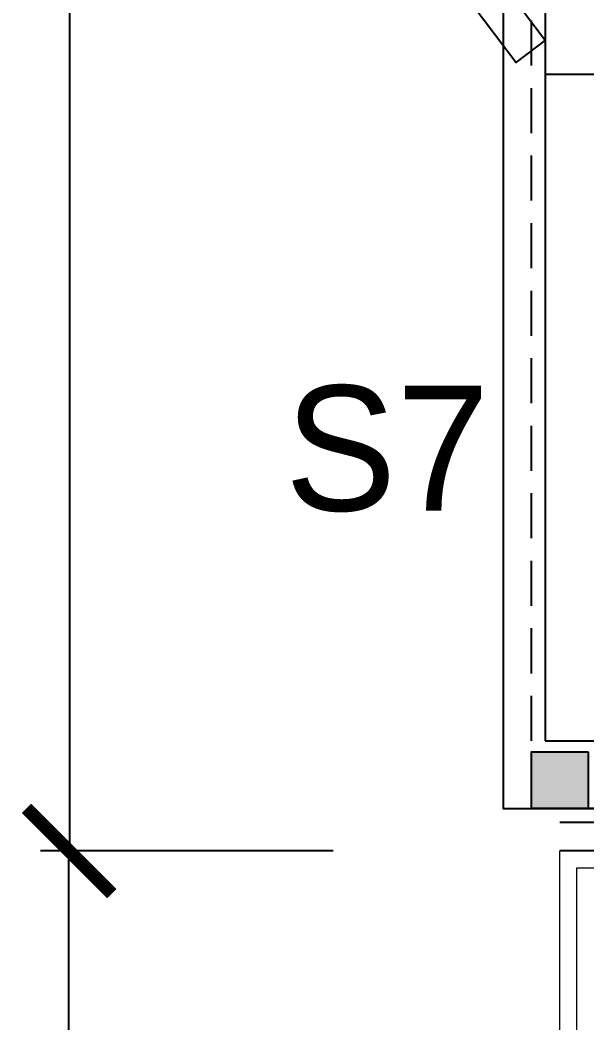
# Model space of a CAD drawing. Header units: millimetres. Extents: x 106699 to 122058, y 158555 to 162844.
# Drawn here: x 113231.8 to 113271.8, y 161901.5 to 161972.2 of the extents above; entities that cross this region are included whole.
import ezdxf

# ---------------------------------------------------------------- set-up
doc = ezdxf.new("R2010")
doc.units = ezdxf.units.MM
doc.linetypes.add('$0$4+1 daire_(K) TİP A - C BLOK$0$4+1 (K) 1$0$3+1 daire1$0$131121 243C_L00F00(plan)$0$HIDDEN2', pattern=[4.7625, 3.175, -1.5875])
doc.layers.add('300_Z4_STR_F03$0$AUDIT_D_220920114151-103', color=251, linetype='Continuous', lineweight=5)
doc.layers.add('S2000-002 Çizgi', color=7, linetype='Continuous')
doc.styles.add('ROMANSTW', font='georgia.ttf')
doc.styles.add('SKTÜRK', font='GOTHIC.TTF', dxfattribs={"height": 11})
doc.dimstyles.new('M1', dxfattribs={"dimtxt": 11, "dimasz": 6, "dimexe": 2, "dimexo": 16, "dimgap": 3, "dimtad": 1, "dimdec": 0, "dimzin": 12, "dimdsep": 46, "dimtxsty": 'ROMANSTW', "dimblk": 'ARCHTICK', "dimcen": 0.09, "dimclrd": 251, "dimclre": 251, "dimclrt": 1, "dimadec": 0, "dimazin": 0, "dimtfac": 1, "dimtdec": 0, "dimtix": 1, "dimtmove": 0, "dimatfit": 3, "dimldrblk": 'ARCHTICK', "dimfxl": 1, "dimtolj": 1, "dimtzin": 0, "dimarcsym": 0})

# ---------------------------------------------------------------- blocks, each defined once
blk = doc.blocks.new('_ArchTick')
at = {"color": 0, "linetype": 'ByBlock', "const_width": 0.15}
blk.add_lwpolyline([(-0.5, -0.5), (0.5, 0.5)], dxfattribs=at)
blk = doc.blocks.new('*D460')
at = {"layer": 'Defpoints', "color": 0, "transparency": 16777216}
for p in [(1715.923, 720.74), (1750.555, 720.74), (1750.555, 599.74)]:
    blk.add_point(p, dxfattribs=at)
at = {"layer": 'S2000-002 Çizgi', "color": 251, "lineweight": -2, "transparency": 16777216}
for p, q in [((1734.555, 720.74), (1713.923, 720.74)), ((1715.923, 599.74), (1715.923, 720.74)), ((1734.555, 599.74), (1713.923, 599.74))]:
    blk.add_line(p, q, dxfattribs=at)
at = {"layer": 'S2000-002 Çizgi', "color": 251, "lineweight": -2, "transparency": 16777216, "xscale": 6, "yscale": 6, "zscale": 6}
for p, rotation in [((1715.923, 720.74), 90), ((1715.923, 599.74), 270)]:
    blk.add_blockref('_ArchTick', p, dxfattribs=dict(at, rotation=rotation))
at = {"layer": 'S2000-002 Çizgi', "color": 1, "true_color": 0xff0000, "transparency": 16777216, "insert": (1707.423, 660.24), "char_height": 11, "attachment_point": 5, "rotation": 90, "style": 'ROMANSTW'}
blk.add_mtext('\\A1;121', dxfattribs=at)
blk = doc.blocks.new('*D446')
at = {"layer": 'Defpoints', "color": 0, "transparency": 16777216}
for p in [(1748.555, 1179.34), (1715.953, 720.74), (1750.555, 720.74)]:
    blk.add_point(p, dxfattribs=at)
at = {"layer": 'S2000-002 Çizgi', "color": 251, "lineweight": -2, "transparency": 16777216}
for p, q in [((1732.555, 1179.34), (1713.953, 1179.34)), ((1715.953, 1179.34), (1715.953, 720.74)), ((1734.555, 720.74), (1713.953, 720.74))]:
    blk.add_line(p, q, dxfattribs=at)
at = {"layer": 'S2000-002 Çizgi', "color": 251, "lineweight": -2, "transparency": 16777216, "xscale": 6, "yscale": 6, "zscale": 6}
for p, rotation in [((1715.953, 1179.34), 90), ((1715.953, 720.74), 270)]:
    blk.add_blockref('_ArchTick', p, dxfattribs=dict(at, rotation=rotation))
at = {"layer": 'S2000-002 Çizgi', "color": 1, "true_color": 0xff0000, "transparency": 16777216, "insert": (1706.039, 950.04), "char_height": 11, "attachment_point": 5, "rotation": 90, "style": 'ROMANSTW'}
blk.add_mtext('\\A1;459', dxfattribs=at)
blk = doc.blocks.new('A$Ca99342b3')
h = blk.add_hatch(color=4)
h.dxf.hatch_style = 1
h.paths.add_polyline_path([(34.218, 4), (34.218, 0), (38.218, 0), (38.218, 4)])
at = {"color": 4}
blk.add_lwpolyline([(102.218, 150), (32.218, 150), (32.218, 0), (102.218, 0), (102.218, 150)], dxfattribs=at)
at = {"color": 4, "linetype": '$0$4+1 daire_(K) TİP A - C BLOK$0$4+1 (K) 1$0$3+1 daire1$0$131121 243C_L00F00(plan)$0$HIDDEN2'}
blk.add_lwpolyline([(34.218, 0), (34.218, 150), (102.218, 150), (102.218, 0)], close=True, dxfattribs=at)
at = {"color": 163, "true_color": 0x407dbf}
for points in [[(35.188, 4.757), (95.188, 4.757), (95.188, 144.757), (35.188, 144.757)], [(7.373, 86.721), (33.142, 52.61), (35.188, 54.156), (9.419, 88.267)]]:
    blk.add_lwpolyline(points, close=True, dxfattribs=at)
blk.add_lwpolyline([(93.188, 51.757), (35.188, 51.757)], dxfattribs=at)
blk.add_lwpolyline([(38.218, 4), (38.218, 0), (34.218, 0), (34.218, 4)], close=True)
at = {"insert": (24.029, 25.347), "char_height": 8.8202, "width": 48.05828, "attachment_point": 5, "style": 'SKTÜRK'}
blk.add_mtext('S7', dxfattribs=at)
blk = doc.blocks.new('A$Cda6c0cda')
for points in [[(861.703, 650.047), (931.703, 650.047), (931.703, 191.447), (863.703, 191.447)], [(861.703, 648.047), (929.703, 648.047), (929.703, 193.447), (863.703, 193.447)]]:
    blk.add_lwpolyline(points)
blk.add_blockref('A$Ca99342b3', (827.485, 194.447))
blk = doc.blocks.new('A$Ce99efe13')
at = {"layer": '300_Z4_STR_F03$0$AUDIT_D_220920114151-103', "color": 251, "lineweight": 9, "true_color": 0x5c5c5c}
for points in [[(1248.7, 296.664), (1248.7, 417.664), (1316.7, 417.664), (1316.7, 475.264)], [(1249.9, 296.664), (1249.9, 416.464), (1317.9, 416.464), (1317.9, 475.264)]]:
    blk.add_lwpolyline(points, dxfattribs=at)
at = {"layer": 'S2000-002 Çizgi'}
blk.add_blockref('A$Cda6c0cda', (384.997, 226.217), dxfattribs=at)
for base, p1, picture, middle in [((1214.098, 417.664), (1246.7, 876.264), '*D446', (1204.184, 646.964)), ((1214.068, 417.664), (1248.7, 296.664), '*D460', (1205.568, 357.164))]:
    dim = blk.add_linear_dim(base=base, p1=p1, p2=(1248.7, 417.664), angle=90, dimstyle='M1', dxfattribs=at)
    dim.commit()
    dim.dimension.update_dxf_attribs({"geometry": picture, "text_midpoint": middle, "insert": (-501.855, -303.077)})

msp = doc.modelspace()

# ---------------------------------------------------------------- block references
at = {"layer": 'S2000-002 Çizgi'}
msp.add_blockref('A$Ce99efe13', (112021.186, 161495.926), dxfattribs=at)

doc.saveas('drawing.dxf')
